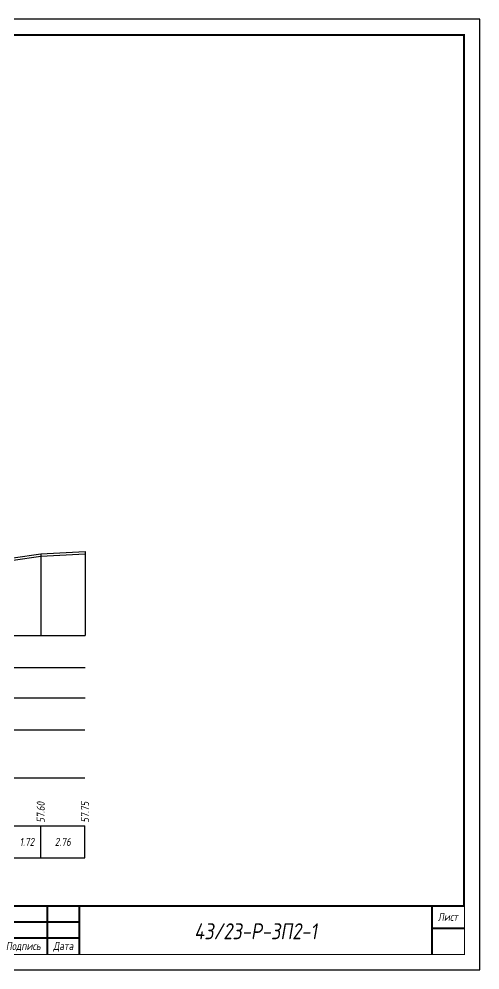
# Model space of a CAD drawing. Extents: x -717 to 1451, y -133302 to 233.
# Drawn here: x 246.1 to 389.9, y -76507.4 to -76210.4 of the extents above; entities that cross this region are included whole.
import ezdxf
from ezdxf.enums import TextEntityAlignment as Align

# ---------------------------------------------------------------- set-up
doc = ezdxf.new("R2010")
doc.units = 0
for name, color, linetype in [('Зарамочное оформление', 7, 'Continuous'), ('Код_510', 7, 'Continuous'), ('Таблица', 7, 'Continuous'), ('Черный поперечник', 3, 'Continuous')]:
    doc.layers.add(name, color=color, linetype=linetype)
doc.layers.add('Контур_2570', color=7, linetype='Continuous', true_color=0x80ff00)
doc.styles.add('М', font='romand.shx', dxfattribs={"width": 0.8, "oblique": 10, "height": 2.5})

# ---------------------------------------------------------------- blocks, each defined once
blk = doc.blocks.new('Штамп')
at = {"linetype": 'Continuous'}
blk.add_wipeout([(199.95, -411.25), (384.95, -411.25), (384.95, -426.25), (199.95, -426.25)], dxfattribs=at).dxf.layer = 'Зарамочное оформление'
at = {"layer": 'Зарамочное оформление', "linetype": 'Continuous', "lineweight": -3, "const_width": 0.6, "flags": 128}
for points in [[(199.95, -426.25), (199.95, -411.25), (384.95, -411.25)], [(209.95, -411.25), (209.95, -426.25)], [(219.95, -411.25), (219.95, -426.25)], [(229.95, -411.25), (229.95, -426.25)], [(239.95, -411.25), (239.95, -426.25)], [(254.95, -411.25), (254.95, -426.25)], [(264.95, -411.25), (264.95, -426.25)], [(374.95, -411.25), (374.95, -426.25)], [(199.95, -416.25), (264.95, -416.25)], [(374.95, -418.25), (384.95, -418.25)], [(199.95, -421.25), (264.95, -421.25)]]:
    blk.add_lwpolyline(points, dxfattribs=at)
at = {"linetype": 'Continuous', "insert": (319.95, -419.17), "char_height": 5, "width": 110, "attachment_point": 5, "style": 'М'}
blk.add_mtext('{\\Q10;\\W0.8;43/23-Р-ЗП2-1}', dxfattribs=at)
at = {"layer": 'Зарамочное оформление', "linetype": 'Continuous', "style": 'М', "oblique": 10}
for s, width, p in [('Лист', 0.8, (379.95, -414.66)), ('Изм.', 0.8, (204.95, -423.75)), ('Кол.уч.', 0.7, (214.95, -423.75)), ('Лист', 0.8, (224.95, -423.75)), ('N док.', 0.7, (235.28, -423.75)), ('Подпись', 0.8, (247.45, -423.75)), ('Дата', 0.8, (259.95, -423.75))]:
    blk.add_text(s, height=2.5, dxfattribs=dict(at, width=width)).set_placement(p, align=Align.MIDDLE_CENTER)
blk = doc.blocks.new('шифр')
blk.add_blockref('Штамп', (0, -76136))

msp = doc.modelspace()

# ---------------------------------------------------------------- linework, layer by layer
at = {"flags": 128}
msp.add_lwpolyline([(-30.054, -76507.421), (389.946, -76507.421), (389.946, -76210.421), (-30.054, -76210.421)], close=True, dxfattribs=at)
at = {"const_width": 0.6, "flags": 128}
msp.add_lwpolyline([(-10.054, -76502.421), (384.946, -76502.421), (384.946, -76215.421), (-10.054, -76215.421)], close=True, dxfattribs=at)
at = {"layer": 'Код_510'}
for p, q in [((252.899, -76472.421), (252.899, -76462.421)), ((266.696, -76472.421), (266.696, -76462.421))]:
    msp.add_line(p, q, dxfattribs=at)
at = {"layer": 'Контур_2570', "flags": 128}
msp.add_lwpolyline([(244.351, -76379.447), (252.953, -76378.166), (266.75, -76377.437)], dxfattribs=at)
at = {"layer": 'Таблица'}
for p, q in [((79.326, -76403), (266.75, -76403)), ((79.326, -76413), (266.75, -76413)), ((79.326, -76422.421), (266.75, -76422.421)), ((79.271, -76432.421), (266.696, -76432.421)), ((79.271, -76447.421), (266.696, -76447.421)), ((79.271, -76462.421), (266.696, -76462.421)), ((79.271, -76472.421), (266.696, -76472.421))]:
    msp.add_line(p, q, dxfattribs=at)
at = {"layer": 'Черный поперечник', "color": 7}
for p, q in [((252.953, -76377.416), (252.953, -76403)), ((266.75, -76376.687), (266.75, -76403))]:
    msp.add_line(p, q, dxfattribs=at)
at = {"layer": 'Черный поперечник', "flags": 128}
msp.add_lwpolyline([(244.351, -76378.697), (252.953, -76377.416), (266.75, -76376.687)], dxfattribs=at)

# ---------------------------------------------------------------- texts
at = {"linetype": 'Continuous', "style": 'М', "oblique": 10, "width": 0.8}
msp.add_text('250', height=2.5, dxfattribs=at).set_placement((380.312, -76498.509), align=Align.MIDDLE)
at = {"layer": 'Код_510', "style": 'М', "oblique": 10, "width": 0.8}
for s, p in [('57.60', (252.899, -76461.421)), ('57.75', (266.696, -76461.421))]:
    msp.add_text(s, height=2.5, rotation=90, dxfattribs=at).set_placement(p, align=Align.MIDDLE_LEFT)
for s, p in [('1.72', (248.598, -76467.421)), ('2.76', (259.797, -76467.421))]:
    msp.add_text(s, height=2.5, dxfattribs=at).set_placement(p, align=Align.MIDDLE_CENTER)

# ---------------------------------------------------------------- next in the draw order: block references
msp.add_blockref('шифр', (0, 59.829))

doc.saveas('drawing.dxf')
